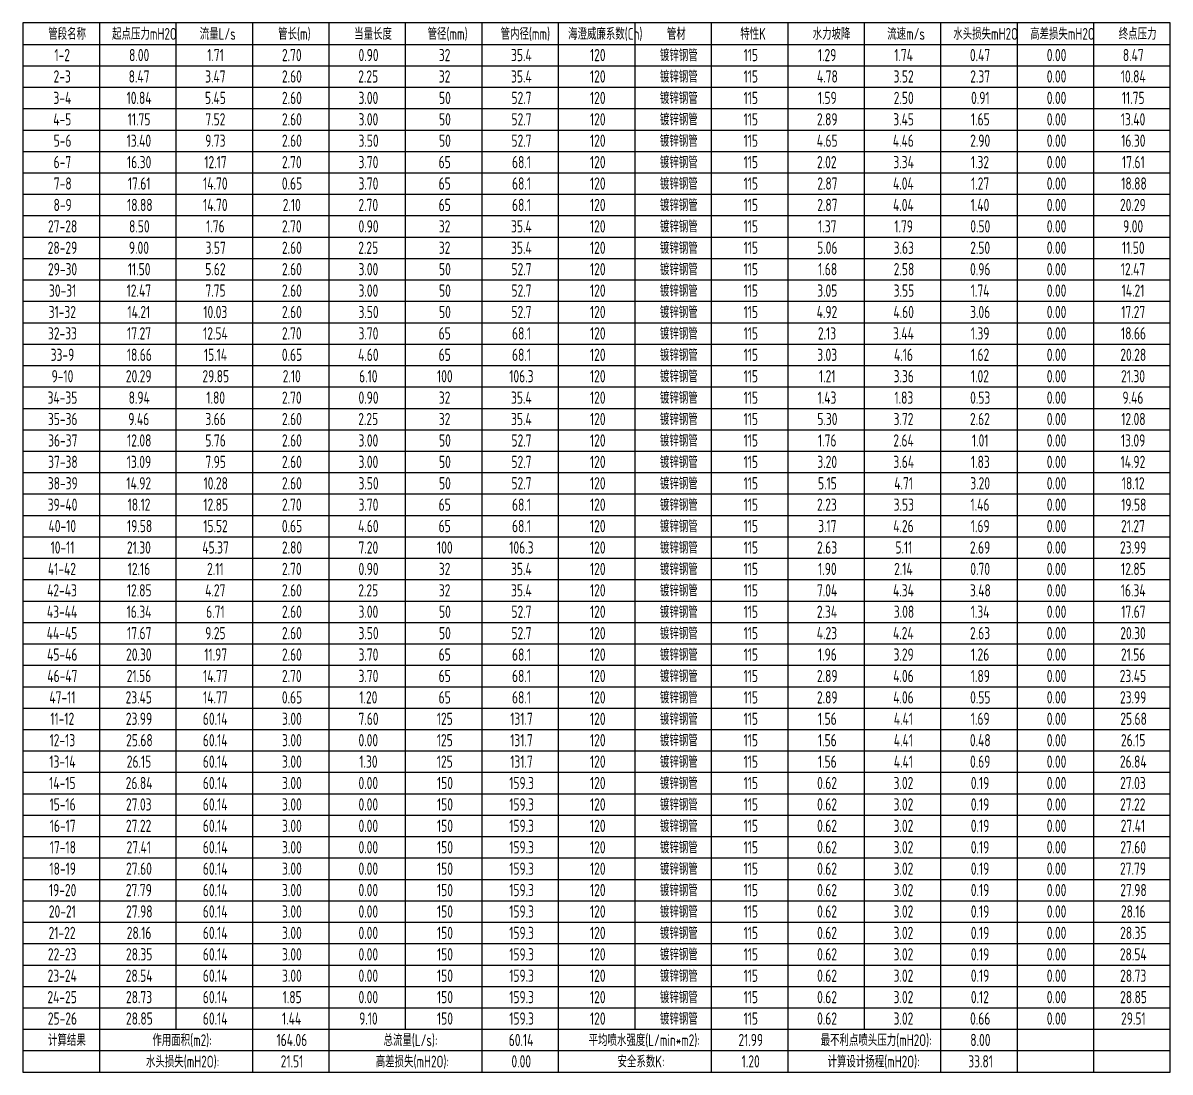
# Model space of a CAD drawing. Header units: millimetres. Extents: x 1622973 to 1895519, y 1781123 to 1975454.
# Drawn here: x 1858019 to 1895519, y 1849092 to 1883392 of the extents above; entities that cross this region are included whole.
import ezdxf

# ---------------------------------------------------------------- set-up
doc = ezdxf.new("R2010")
doc.units = ezdxf.units.MM
doc.header["$LTSCALE"] = 1000
doc.layers.add('TWT_TAB', color=7, linetype='CONTINUOUS')
doc.styles.add('_TWT_SHEET', font='GBENOR', dxfattribs={"width": 0.8, "height": 4, "bigfont": 'GBCBIG'})

msp = doc.modelspace()

# ---------------------------------------------------------------- linework, layer by layer
at = {"layer": 'TWT_TAB'}
msp.add_lwpolyline([(1858019, 1849092), (1895519, 1849092), (1895519, 1883392), (1858019, 1883392)], close=True, dxfattribs=at)
for points in [[(1860519, 1883392), (1860519, 1849092)], [(1863019, 1883392), (1863019, 1850492)], [(1865519, 1883392), (1865519, 1849092)], [(1868019, 1883392), (1868019, 1849092)], [(1870519, 1883392), (1870519, 1850492)], [(1873019, 1883392), (1873019, 1849092)], [(1875519, 1883392), (1875519, 1849092)], [(1878019, 1883392), (1878019, 1850492)], [(1880519, 1883392), (1880519, 1849092)], [(1883019, 1883392), (1883019, 1849092)], [(1885519, 1883392), (1885519, 1850492)], [(1888019, 1883392), (1888019, 1849092)], [(1890519, 1883392), (1890519, 1849092)], [(1893019, 1883392), (1893019, 1849092)], [(1858019, 1882692), (1895519, 1882692)], [(1858019, 1881992), (1895519, 1881992)], [(1858019, 1881292), (1895519, 1881292)], [(1858019, 1880592), (1895519, 1880592)], [(1858019, 1879892), (1895519, 1879892)], [(1858019, 1879192), (1895519, 1879192)], [(1858019, 1878492), (1895519, 1878492)], [(1858019, 1877792), (1895519, 1877792)], [(1858019, 1877092), (1895519, 1877092)], [(1858019, 1876392), (1895519, 1876392)], [(1858019, 1875692), (1895519, 1875692)], [(1858019, 1874992), (1895519, 1874992)], [(1858019, 1874292), (1895519, 1874292)], [(1858019, 1873592), (1895519, 1873592)], [(1858019, 1872892), (1895519, 1872892)], [(1858019, 1872192), (1895519, 1872192)], [(1858019, 1871492), (1895519, 1871492)], [(1858019, 1870792), (1895519, 1870792)], [(1858019, 1870092), (1895519, 1870092)], [(1858019, 1869392), (1895519, 1869392)], [(1858019, 1868692), (1895519, 1868692)], [(1858019, 1867992), (1895519, 1867992)], [(1858019, 1867292), (1895519, 1867292)], [(1858019, 1866592), (1895519, 1866592)], [(1858019, 1865892), (1895519, 1865892)], [(1858019, 1865192), (1895519, 1865192)], [(1858019, 1864492), (1895519, 1864492)], [(1858019, 1863792), (1895519, 1863792)], [(1858019, 1863092), (1895519, 1863092)], [(1858019, 1862392), (1895519, 1862392)], [(1858019, 1861692), (1895519, 1861692)], [(1858019, 1860992), (1895519, 1860992)], [(1858019, 1860292), (1895519, 1860292)], [(1858019, 1859592), (1895519, 1859592)], [(1858019, 1858892), (1895519, 1858892)], [(1858019, 1858192), (1895519, 1858192)], [(1858019, 1857492), (1895519, 1857492)], [(1858019, 1856792), (1895519, 1856792)], [(1858019, 1856092), (1895519, 1856092)], [(1858019, 1855392), (1895519, 1855392)], [(1858019, 1854692), (1895519, 1854692)], [(1858019, 1853992), (1895519, 1853992)], [(1858019, 1853292), (1895519, 1853292)], [(1858019, 1852592), (1895519, 1852592)], [(1858019, 1851892), (1895519, 1851892)], [(1858019, 1851192), (1895519, 1851192)], [(1858019, 1850492), (1895519, 1850492)], [(1858019, 1849792), (1895519, 1849792)]]:
    msp.add_lwpolyline(points, dxfattribs=at)

# ---------------------------------------------------------------- texts
at = {"layer": 'TWT_TAB', "style": '_TWT_SHEET', "width": 0.8}
for s, height, p in [('管段名称', 385.8, (1858847, 1882842)), ('起点压力mH2O', 385.8, (1860934, 1882842)), ('流量L/s', 385.8, (1863799, 1882842)), ('管长(m)', 385.8, (1866362, 1882842)), ('当量长度', 385.8, (1868847, 1882842)), ('管径(mm)', 385.8, (1871247, 1882842)), ('管内径(mm)', 385.8, (1873634, 1882842)), ('海澄威廉系数(Ch)', 385.8, (1875840, 1882842)), ('管材', 385.8, (1879070, 1882842)), ('特性K', 385.8, (1881469, 1882842)), ('水力坡降', 385.8, (1883835, 1882842)), ('流速m/s', 385.8, (1886273, 1882842)), ('水头损失mH2O', 385.8, (1888433, 1882842)), ('高差损失mH2O', 385.8, (1890943, 1882842)), ('终点压力', 385.8, (1893842, 1882842)), ('1-2', 400, (1859048, 1882142)), ('8.00', 400, (1861489, 1882142)), ('1.71', 400, (1864043, 1882142)), ('2.70', 400, (1866486, 1882142)), ('0.90', 400, (1868989, 1882142)), ('32', 400, (1871615, 1882142)), ('35.4', 400, (1873976, 1882142)), ('120', 400, (1876556, 1882142)), ('镀锌钢管', 385.8, (1878842, 1882142)), ('115', 400, (1881577, 1882142)), ('1.29', 400, (1884006, 1882142)), ('1.74', 400, (1886503, 1882142)), ('0.47', 400, (1888976, 1882142)), ('0.00', 400, (1891489, 1882142)), ('8.47', 400, (1893976, 1882142)), ('2-3', 400, (1859020, 1881442)), ('8.47', 400, (1861476, 1881442)), ('3.47', 400, (1863976, 1881442)), ('2.60', 400, (1866486, 1881442)), ('2.25', 400, (1868980, 1881442)), ('32', 400, (1871615, 1881442)), ('35.4', 400, (1873976, 1881442)), ('120', 400, (1876556, 1881442)), ('镀锌钢管', 385.8, (1878842, 1881442)), ('115', 400, (1881577, 1881442)), ('4.78', 400, (1883976, 1881442)), ('3.52', 400, (1886481, 1881442)), ('2.37', 400, (1888986, 1881442)), ('0.00', 400, (1891489, 1881442)), ('10.84', 400, (1893909, 1881442)), ('3-4', 400, (1859016, 1880742)), ('10.84', 400, (1861409, 1880742)), ('5.45', 400, (1863970, 1880742)), ('2.60', 400, (1866486, 1880742)), ('3.00', 400, (1868989, 1880742)), ('50', 400, (1871622, 1880742)), ('52.7', 400, (1873989, 1880742)), ('120', 400, (1876556, 1880742)), ('镀锌钢管', 385.8, (1878842, 1880742)), ('115', 400, (1881577, 1880742)), ('1.59', 400, (1884006, 1880742)), ('2.50', 400, (1886486, 1880742)), ('0.91', 400, (1889015, 1880742)), ('0.00', 400, (1891489, 1880742)), ('11.75', 400, (1893944, 1880742)), ('4-5', 400, (1859010, 1880042)), ('11.75', 400, (1861444, 1880042)), ('7.52', 400, (1863981, 1880042)), ('2.60', 400, (1866486, 1880042)), ('3.00', 400, (1868989, 1880042)), ('50', 400, (1871622, 1880042)), ('52.7', 400, (1873989, 1880042)), ('120', 400, (1876556, 1880042)), ('镀锌钢管', 385.8, (1878842, 1880042)), ('115', 400, (1881577, 1880042)), ('2.89', 400, (1883976, 1880042)), ('3.45', 400, (1886470, 1880042)), ('1.65', 400, (1889010, 1880042)), ('0.00', 400, (1891489, 1880042)), ('13.40', 400, (1893909, 1880042)), ('5-6', 400, (1859023, 1879342)), ('13.40', 400, (1861409, 1879342)), ('9.73', 400, (1863978, 1879342)), ('2.60', 400, (1866486, 1879342)), ('3.50', 400, (1868989, 1879342)), ('50', 400, (1871622, 1879342)), ('52.7', 400, (1873989, 1879342)), ('120', 400, (1876556, 1879342)), ('镀锌钢管', 385.8, (1878842, 1879342)), ('115', 400, (1881577, 1879342)), ('4.65', 400, (1883970, 1879342)), ('4.46', 400, (1886456, 1879342)), ('2.90', 400, (1888985, 1879342)), ('0.00', 400, (1891489, 1879342)), ('16.30', 400, (1893922, 1879342)), ('6-7', 400, (1859021, 1878642)), ('16.30', 400, (1861422, 1878642)), ('12.17', 400, (1863949, 1878642)), ('2.70', 400, (1866486, 1878642)), ('3.70', 400, (1868989, 1878642)), ('65', 400, (1871609, 1878642)), ('68.1', 400, (1874008, 1878642)), ('120', 400, (1876556, 1878642)), ('镀锌钢管', 385.8, (1878842, 1878642)), ('115', 400, (1881577, 1878642)), ('2.02', 400, (1883978, 1878642)), ('3.34', 400, (1886476, 1878642)), ('1.32', 400, (1889008, 1878642)), ('0.00', 400, (1891489, 1878642)), ('17.61', 400, (1893949, 1878642)), ('7-8', 400, (1859029, 1877942)), ('17.61', 400, (1861449, 1877942)), ('14.70', 400, (1863909, 1877942)), ('0.65', 400, (1866484, 1877942)), ('3.70', 400, (1868989, 1877942)), ('65', 400, (1871609, 1877942)), ('68.1', 400, (1874008, 1877942)), ('120', 400, (1876556, 1877942)), ('镀锌钢管', 385.8, (1878842, 1877942)), ('115', 400, (1881577, 1877942)), ('2.87', 400, (1883986, 1877942)), ('4.04', 400, (1886463, 1877942)), ('1.27', 400, (1889016, 1877942)), ('0.00', 400, (1891489, 1877942)), ('18.88', 400, (1893923, 1877942)), ('8-9', 400, (1859020, 1877242)), ('18.88', 400, (1861423, 1877242)), ('14.70', 400, (1863909, 1877242)), ('2.10', 400, (1866512, 1877242)), ('2.70', 400, (1868986, 1877242)), ('65', 400, (1871609, 1877242)), ('68.1', 400, (1874008, 1877242)), ('120', 400, (1876556, 1877242)), ('镀锌钢管', 385.8, (1878842, 1877242)), ('115', 400, (1881577, 1877242)), ('2.87', 400, (1883986, 1877242)), ('4.04', 400, (1886463, 1877242)), ('1.40', 400, (1889002, 1877242)), ('0.00', 400, (1891489, 1877242)), ('20.29', 400, (1893883, 1877242)), ('27-28', 400, (1858839, 1876542)), ('8.50', 400, (1861489, 1876542)), ('1.76', 400, (1864009, 1876542)), ('2.70', 400, (1866486, 1876542)), ('0.90', 400, (1868989, 1876542)), ('32', 400, (1871615, 1876542)), ('35.4', 400, (1873976, 1876542)), ('120', 400, (1876556, 1876542)), ('镀锌钢管', 385.8, (1878842, 1876542)), ('115', 400, (1881577, 1876542)), ('1.37', 400, (1884016, 1876542)), ('1.79', 400, (1886506, 1876542)), ('0.50', 400, (1888989, 1876542)), ('0.00', 400, (1891489, 1876542)), ('9.00', 400, (1893984, 1876542)), ('28-29', 400, (1858830, 1875842)), ('9.00', 400, (1861484, 1875842)), ('3.57', 400, (1863989, 1875842)), ('2.60', 400, (1866486, 1875842)), ('2.25', 400, (1868980, 1875842)), ('32', 400, (1871615, 1875842)), ('35.4', 400, (1873976, 1875842)), ('120', 400, (1876556, 1875842)), ('镀锌钢管', 385.8, (1878842, 1875842)), ('115', 400, (1881577, 1875842)), ('5.06', 400, (1883983, 1875842)), ('3.63', 400, (1886484, 1875842)), ('2.50', 400, (1888986, 1875842)), ('0.00', 400, (1891489, 1875842)), ('11.50', 400, (1893949, 1875842)), ('29-30', 400, (1858839, 1875142)), ('11.50', 400, (1861449, 1875142)), ('5.62', 400, (1863981, 1875142)), ('2.60', 400, (1866486, 1875142)), ('3.00', 400, (1868989, 1875142)), ('50', 400, (1871622, 1875142)), ('52.7', 400, (1873989, 1875142)), ('120', 400, (1876556, 1875142)), ('镀锌钢管', 385.8, (1878842, 1875142)), ('115', 400, (1881577, 1875142)), ('1.68', 400, (1884016, 1875142)), ('2.58', 400, (1886486, 1875142)), ('0.96', 400, (1888982, 1875142)), ('0.00', 400, (1891489, 1875142)), ('12.47', 400, (1893909, 1875142)), ('30-31', 400, (1858869, 1874442)), ('12.47', 400, (1861409, 1874442)), ('7.75', 400, (1863984, 1874442)), ('2.60', 400, (1866486, 1874442)), ('3.00', 400, (1868989, 1874442)), ('50', 400, (1871622, 1874442)), ('52.7', 400, (1873989, 1874442)), ('120', 400, (1876556, 1874442)), ('镀锌钢管', 385.8, (1878842, 1874442)), ('115', 400, (1881577, 1874442)), ('3.05', 400, (1883984, 1874442)), ('3.55', 400, (1886484, 1874442)), ('1.74', 400, (1889003, 1874442)), ('0.00', 400, (1891489, 1874442)), ('14.21', 400, (1893936, 1874442)), ('31-32', 400, (1858861, 1873742)), ('14.21', 400, (1861436, 1873742)), ('10.03', 400, (1863917, 1873742)), ('2.60', 400, (1866486, 1873742)), ('3.50', 400, (1868989, 1873742)), ('50', 400, (1871622, 1873742)), ('52.7', 400, (1873989, 1873742)), ('120', 400, (1876556, 1873742)), ('镀锌钢管', 385.8, (1878842, 1873742)), ('115', 400, (1881577, 1873742)), ('4.92', 400, (1883967, 1873742)), ('4.60', 400, (1886476, 1873742)), ('3.06', 400, (1888983, 1873742)), ('0.00', 400, (1891489, 1873742)), ('17.27', 400, (1893923, 1873742)), ('32-33', 400, (1858837, 1873042)), ('17.27', 400, (1861423, 1873042)), ('12.54', 400, (1863909, 1873042)), ('2.70', 400, (1866486, 1873042)), ('3.70', 400, (1868989, 1873042)), ('65', 400, (1871609, 1873042)), ('68.1', 400, (1874008, 1873042)), ('120', 400, (1876556, 1873042)), ('镀锌钢管', 385.8, (1878842, 1873042)), ('115', 400, (1881577, 1873042)), ('2.13', 400, (1884007, 1873042)), ('3.44', 400, (1886463, 1873042)), ('1.39', 400, (1889006, 1873042)), ('0.00', 400, (1891489, 1873042)), ('18.66', 400, (1893916, 1873042)), ('镀锌钢管', 385.8, (1878842, 1872342)), ('33-9', 400, (1858926, 1872342)), ('18.66', 400, (1861416, 1872342)), ('15.14', 400, (1863936, 1872342)), ('0.65', 400, (1866484, 1872342)), ('4.60', 400, (1868976, 1872342)), ('65', 400, (1871609, 1872342)), ('68.1', 400, (1874008, 1872342)), ('120', 400, (1876556, 1872342)), ('115', 400, (1881577, 1872342)), ('3.03', 400, (1883984, 1872342)), ('4.16', 400, (1886496, 1872342)), ('1.62', 400, (1889008, 1872342)), ('0.00', 400, (1891489, 1872342)), ('20.28', 400, (1893893, 1872342)), ('9-10', 400, (1858957, 1871642)), ('20.29', 400, (1861383, 1871642)), ('29.85', 400, (1863887, 1871642)), ('2.10', 400, (1866512, 1871642)), ('6.10', 400, (1869008, 1871642)), ('100', 400, (1871556, 1871642)), ('106.3', 400, (1873917, 1871642)), ('120', 400, (1876556, 1871642)), ('镀锌钢管', 385.8, (1878842, 1871642)), ('115', 400, (1881577, 1871642)), ('1.21', 400, (1884043, 1871642)), ('3.36', 400, (1886483, 1871642)), ('1.02', 400, (1889008, 1871642)), ('0.00', 400, (1891489, 1871642)), ('21.30', 400, (1893919, 1871642)), ('34-35', 400, (1858824, 1870942)), ('8.94', 400, (1861475, 1870942)), ('1.80', 400, (1864016, 1870942)), ('2.70', 400, (1866486, 1870942)), ('0.90', 400, (1868989, 1870942)), ('32', 400, (1871615, 1870942)), ('35.4', 400, (1873976, 1870942)), ('120', 400, (1876556, 1870942)), ('镀锌钢管', 385.8, (1878842, 1870942)), ('115', 400, (1881577, 1870942)), ('1.43', 400, (1883997, 1870942)), ('1.83', 400, (1886510, 1870942)), ('0.53', 400, (1888984, 1870942)), ('0.00', 400, (1891489, 1870942)), ('9.46', 400, (1893964, 1870942)), ('35-36', 400, (1858836, 1870242)), ('9.46', 400, (1861464, 1870242)), ('3.66', 400, (1863983, 1870242)), ('2.60', 400, (1866486, 1870242)), ('2.25', 400, (1868980, 1870242)), ('32', 400, (1871615, 1870242)), ('35.4', 400, (1873976, 1870242)), ('120', 400, (1876556, 1870242)), ('镀锌钢管', 385.8, (1878842, 1870242)), ('115', 400, (1881577, 1870242)), ('5.30', 400, (1883989, 1870242)), ('3.72', 400, (1886481, 1870242)), ('2.62', 400, (1888978, 1870242)), ('0.00', 400, (1891489, 1870242)), ('12.08', 400, (1893923, 1870242)), ('36-37', 400, (1858843, 1869542)), ('12.08', 400, (1861423, 1869542)), ('5.76', 400, (1863983, 1869542)), ('2.60', 400, (1866486, 1869542)), ('3.00', 400, (1868989, 1869542)), ('50', 400, (1871622, 1869542)), ('52.7', 400, (1873989, 1869542)), ('120', 400, (1876556, 1869542)), ('镀锌钢管', 385.8, (1878842, 1869542)), ('115', 400, (1881577, 1869542)), ('1.76', 400, (1884009, 1869542)), ('2.64', 400, (1886473, 1869542)), ('1.01', 400, (1889043, 1869542)), ('0.00', 400, (1891489, 1869542)), ('13.09', 400, (1893913, 1869542)), ('37-38', 400, (1858843, 1868842)), ('13.09', 400, (1861413, 1868842)), ('7.95', 400, (1863983, 1868842)), ('2.60', 400, (1866486, 1868842)), ('3.00', 400, (1868989, 1868842)), ('50', 400, (1871622, 1868842)), ('52.7', 400, (1873989, 1868842)), ('120', 400, (1876556, 1868842)), ('镀锌钢管', 385.8, (1878842, 1868842)), ('115', 400, (1881577, 1868842)), ('3.20', 400, (1883989, 1868842)), ('3.64', 400, (1886476, 1868842)), ('1.83', 400, (1889010, 1868842)), ('0.00', 400, (1891489, 1868842)), ('14.92', 400, (1893901, 1868842)), ('38-39', 400, (1858833, 1868142)), ('14.92', 400, (1861401, 1868142)), ('10.28', 400, (1863923, 1868142)), ('2.60', 400, (1866486, 1868142)), ('3.50', 400, (1868989, 1868142)), ('50', 400, (1871622, 1868142)), ('52.7', 400, (1873989, 1868142)), ('120', 400, (1876556, 1868142)), ('镀锌钢管', 385.8, (1878842, 1868142)), ('115', 400, (1881577, 1868142)), ('5.15', 400, (1884010, 1868142)), ('4.71', 400, (1886503, 1868142)), ('3.20', 400, (1888989, 1868142)), ('0.00', 400, (1891489, 1868142)), ('18.12', 400, (1893941, 1868142)), ('39-40', 400, (1858829, 1867442)), ('18.12', 400, (1861441, 1867442)), ('12.85', 400, (1863917, 1867442)), ('2.70', 400, (1866486, 1867442)), ('3.70', 400, (1868989, 1867442)), ('65', 400, (1871609, 1867442)), ('68.1', 400, (1874008, 1867442)), ('120', 400, (1876556, 1867442)), ('镀锌钢管', 385.8, (1878842, 1867442)), ('115', 400, (1881577, 1867442)), ('2.23', 400, (1883980, 1867442)), ('3.53', 400, (1886484, 1867442)), ('1.46', 400, (1888996, 1867442)), ('0.00', 400, (1891489, 1867442)), ('19.58', 400, (1893922, 1867442)), ('40-10', 400, (1858856, 1866742)), ('19.58', 400, (1861422, 1866742)), ('15.52', 400, (1863915, 1866742)), ('0.65', 400, (1866484, 1866742)), ('4.60', 400, (1868976, 1866742)), ('65', 400, (1871609, 1866742)), ('68.1', 400, (1874008, 1866742)), ('120', 400, (1876556, 1866742)), ('镀锌钢管', 385.8, (1878842, 1866742)), ('115', 400, (1881577, 1866742)), ('3.17', 400, (1884016, 1866742)), ('4.26', 400, (1886469, 1866742)), ('1.69', 400, (1889006, 1866742)), ('0.00', 400, (1891489, 1866742)), ('21.27', 400, (1893919, 1866742)), ('10-11', 400, (1858923, 1866042)), ('21.30', 400, (1861419, 1866042)), ('45.37', 400, (1863883, 1866042)), ('2.80', 400, (1866486, 1866042)), ('7.20', 400, (1868989, 1866042)), ('100', 400, (1871556, 1866042)), ('106.3', 400, (1873917, 1866042)), ('120', 400, (1876556, 1866042)), ('镀锌钢管', 385.8, (1878842, 1866042)), ('115', 400, (1881577, 1866042)), ('2.63', 400, (1883980, 1866042)), ('5.11', 400, (1886543, 1866042)), ('2.69', 400, (1888976, 1866042)), ('0.00', 400, (1891489, 1866042)), ('23.99', 400, (1893883, 1866042)), ('41-42', 400, (1858835, 1865342)), ('12.16', 400, (1861443, 1865342)), ('2.11', 400, (1864039, 1865342)), ('2.70', 400, (1866486, 1865342)), ('0.90', 400, (1868989, 1865342)), ('32', 400, (1871615, 1865342)), ('35.4', 400, (1873976, 1865342)), ('120', 400, (1876556, 1865342)), ('镀锌钢管', 385.8, (1878842, 1865342)), ('115', 400, (1881577, 1865342)), ('1.90', 400, (1884015, 1865342)), ('2.14', 400, (1886499, 1865342)), ('0.70', 400, (1888989, 1865342)), ('0.00', 400, (1891489, 1865342)), ('12.85', 400, (1893917, 1865342)), ('42-43', 400, (1858810, 1864642)), ('12.85', 400, (1861417, 1864642)), ('4.27', 400, (1863976, 1864642)), ('2.60', 400, (1866486, 1864642)), ('2.25', 400, (1868980, 1864642)), ('32', 400, (1871615, 1864642)), ('35.4', 400, (1873976, 1864642)), ('120', 400, (1876556, 1864642)), ('镀锌钢管', 385.8, (1878842, 1864642)), ('115', 400, (1881577, 1864642)), ('7.04', 400, (1883976, 1864642)), ('4.34', 400, (1886463, 1864642)), ('3.48', 400, (1888976, 1864642)), ('0.00', 400, (1891489, 1864642)), ('16.34', 400, (1893909, 1864642)), ('43-44', 400, (1858803, 1863942)), ('16.34', 400, (1861409, 1863942)), ('6.71', 400, (1864008, 1863942)), ('2.60', 400, (1866486, 1863942)), ('3.00', 400, (1868989, 1863942)), ('50', 400, (1871622, 1863942)), ('52.7', 400, (1873989, 1863942)), ('120', 400, (1876556, 1863942)), ('镀锌钢管', 385.8, (1878842, 1863942)), ('115', 400, (1881577, 1863942)), ('2.34', 400, (1883973, 1863942)), ('3.08', 400, (1886489, 1863942)), ('1.34', 400, (1889003, 1863942)), ('0.00', 400, (1891489, 1863942)), ('17.67', 400, (1893923, 1863942)), ('44-45', 400, (1858797, 1863242)), ('17.67', 400, (1861423, 1863242)), ('9.25', 400, (1863978, 1863242)), ('2.60', 400, (1866486, 1863242)), ('3.50', 400, (1868989, 1863242)), ('50', 400, (1871622, 1863242)), ('52.7', 400, (1873989, 1863242)), ('120', 400, (1876556, 1863242)), ('镀锌钢管', 385.8, (1878842, 1863242)), ('115', 400, (1881577, 1863242)), ('4.23', 400, (1883970, 1863242)), ('4.24', 400, (1886463, 1863242)), ('2.63', 400, (1888980, 1863242)), ('0.00', 400, (1891489, 1863242)), ('20.30', 400, (1893892, 1863242)), ('45-46', 400, (1858809, 1862542)), ('20.30', 400, (1861392, 1862542)), ('11.97', 400, (1863949, 1862542)), ('2.60', 400, (1866486, 1862542)), ('3.70', 400, (1868989, 1862542)), ('65', 400, (1871609, 1862542)), ('68.1', 400, (1874008, 1862542)), ('120', 400, (1876556, 1862542)), ('镀锌钢管', 385.8, (1878842, 1862542)), ('115', 400, (1881577, 1862542)), ('1.96', 400, (1884009, 1862542)), ('3.29', 400, (1886480, 1862542)), ('1.26', 400, (1889009, 1862542)), ('0.00', 400, (1891489, 1862542)), ('21.56', 400, (1893913, 1862542)), ('镀锌钢管', 385.8, (1878842, 1861842)), ('46-47', 400, (1858816, 1861842)), ('21.56', 400, (1861413, 1861842)), ('14.77', 400, (1863909, 1861842)), ('2.70', 400, (1866486, 1861842)), ('3.70', 400, (1868989, 1861842)), ('65', 400, (1871609, 1861842)), ('68.1', 400, (1874008, 1861842)), ('120', 400, (1876556, 1861842)), ('115', 400, (1881577, 1861842)), ('2.89', 400, (1883976, 1861842)), ('4.06', 400, (1886469, 1861842)), ('1.89', 400, (1889006, 1861842)), ('0.00', 400, (1891489, 1861842)), ('23.45', 400, (1893874, 1861842)), ('47-11', 400, (1858883, 1861142)), ('23.45', 400, (1861374, 1861142)), ('14.77', 400, (1863909, 1861142)), ('0.65', 400, (1866484, 1861142)), ('1.20', 400, (1869016, 1861142)), ('65', 400, (1871609, 1861142)), ('68.1', 400, (1874008, 1861142)), ('120', 400, (1876556, 1861142)), ('镀锌钢管', 385.8, (1878842, 1861142)), ('115', 400, (1881577, 1861142)), ('2.89', 400, (1883976, 1861142)), ('4.06', 400, (1886469, 1861142)), ('0.55', 400, (1888984, 1861142)), ('0.00', 400, (1891489, 1861142)), ('23.99', 400, (1893883, 1861142)), ('11-12', 400, (1858915, 1860442)), ('23.99', 400, (1861383, 1860442)), ('60.14', 400, (1863901, 1860442)), ('3.00', 400, (1866489, 1860442)), ('7.60', 400, (1868989, 1860442)), ('125', 400, (1871550, 1860442)), ('131.7', 400, (1873949, 1860442)), ('120', 400, (1876556, 1860442)), ('镀锌钢管', 385.8, (1878842, 1860442)), ('115', 400, (1881577, 1860442)), ('1.56', 400, (1884009, 1860442)), ('4.41', 400, (1886489, 1860442)), ('1.69', 400, (1889006, 1860442)), ('0.00', 400, (1891489, 1860442)), ('25.68', 400, (1893893, 1860442)), ('12-13', 400, (1858890, 1859742)), ('25.68', 400, (1861393, 1859742)), ('60.14', 400, (1863901, 1859742)), ('3.00', 400, (1866489, 1859742)), ('0.00', 400, (1868989, 1859742)), ('125', 400, (1871550, 1859742)), ('131.7', 400, (1873949, 1859742)), ('120', 400, (1876556, 1859742)), ('镀锌钢管', 385.8, (1878842, 1859742)), ('115', 400, (1881577, 1859742)), ('1.56', 400, (1884009, 1859742)), ('4.41', 400, (1886489, 1859742)), ('0.48', 400, (1888976, 1859742)), ('0.00', 400, (1891489, 1859742)), ('26.15', 400, (1893914, 1859742)), ('13-14', 400, (1858883, 1859042)), ('26.15', 400, (1861414, 1859042)), ('60.14', 400, (1863901, 1859042)), ('3.00', 400, (1866489, 1859042)), ('1.30', 400, (1869016, 1859042)), ('125', 400, (1871550, 1859042)), ('131.7', 400, (1873949, 1859042)), ('120', 400, (1876556, 1859042)), ('镀锌钢管', 385.8, (1878842, 1859042)), ('115', 400, (1881577, 1859042)), ('1.56', 400, (1884009, 1859042)), ('4.41', 400, (1886489, 1859042)), ('0.69', 400, (1888980, 1859042)), ('0.00', 400, (1891489, 1859042)), ('26.84', 400, (1893879, 1859042)), ('14-15', 400, (1858877, 1858342)), ('26.84', 400, (1861379, 1858342)), ('60.14', 400, (1863901, 1858342)), ('3.00', 400, (1866489, 1858342)), ('0.00', 400, (1868989, 1858342)), ('150', 400, (1871556, 1858342)), ('159.3', 400, (1873917, 1858342)), ('120', 400, (1876556, 1858342)), ('镀锌钢管', 385.8, (1878842, 1858342)), ('115', 400, (1881577, 1858342)), ('0.62', 400, (1883981, 1858342)), ('3.02', 400, (1886481, 1858342)), ('0.19', 400, (1889006, 1858342)), ('0.00', 400, (1891489, 1858342)), ('27.03', 400, (1893887, 1858342)), ('15-16', 400, (1858889, 1857642)), ('27.03', 400, (1861387, 1857642)), ('60.14', 400, (1863901, 1857642)), ('3.00', 400, (1866489, 1857642)), ('0.00', 400, (1868989, 1857642)), ('150', 400, (1871556, 1857642)), ('159.3', 400, (1873917, 1857642)), ('120', 400, (1876556, 1857642)), ('镀锌钢管', 385.8, (1878842, 1857642)), ('115', 400, (1881577, 1857642)), ('0.62', 400, (1883981, 1857642)), ('3.02', 400, (1886481, 1857642)), ('0.19', 400, (1889006, 1857642)), ('0.00', 400, (1891489, 1857642)), ('27.22', 400, (1893885, 1857642)), ('16-17', 400, (1858896, 1856942)), ('27.22', 400, (1861385, 1856942)), ('60.14', 400, (1863901, 1856942)), ('3.00', 400, (1866489, 1856942)), ('0.00', 400, (1868989, 1856942)), ('150', 400, (1871556, 1856942)), ('159.3', 400, (1873917, 1856942)), ('120', 400, (1876556, 1856942)), ('镀锌钢管', 385.8, (1878842, 1856942)), ('115', 400, (1881577, 1856942)), ('0.62', 400, (1883981, 1856942)), ('3.02', 400, (1886481, 1856942)), ('0.19', 400, (1889006, 1856942)), ('0.00', 400, (1891489, 1856942)), ('27.41', 400, (1893906, 1856942)), ('17-18', 400, (1858896, 1856242)), ('27.41', 400, (1861406, 1856242)), ('60.14', 400, (1863901, 1856242)), ('3.00', 400, (1866489, 1856242)), ('0.00', 400, (1868989, 1856242)), ('150', 400, (1871556, 1856242)), ('159.3', 400, (1873917, 1856242)), ('120', 400, (1876556, 1856242)), ('镀锌钢管', 385.8, (1878842, 1856242)), ('115', 400, (1881577, 1856242)), ('0.62', 400, (1883981, 1856242)), ('3.02', 400, (1886481, 1856242)), ('0.19', 400, (1889006, 1856242)), ('0.00', 400, (1891489, 1856242)), ('27.60', 400, (1893892, 1856242)), ('18-19', 400, (1858886, 1855542)), ('27.60', 400, (1861392, 1855542)), ('60.14', 400, (1863901, 1855542)), ('3.00', 400, (1866489, 1855542)), ('0.00', 400, (1868989, 1855542)), ('150', 400, (1871556, 1855542)), ('159.3', 400, (1873917, 1855542)), ('120', 400, (1876556, 1855542)), ('镀锌钢管', 385.8, (1878842, 1855542)), ('115', 400, (1881577, 1855542)), ('0.62', 400, (1883981, 1855542)), ('3.02', 400, (1886481, 1855542)), ('0.19', 400, (1889006, 1855542)), ('0.00', 400, (1891489, 1855542)), ('27.79', 400, (1893883, 1855542)), ('19-20', 400, (1858869, 1854842)), ('27.79', 400, (1861383, 1854842)), ('60.14', 400, (1863901, 1854842)), ('3.00', 400, (1866489, 1854842)), ('0.00', 400, (1868989, 1854842)), ('150', 400, (1871556, 1854842)), ('159.3', 400, (1873917, 1854842)), ('120', 400, (1876556, 1854842)), ('镀锌钢管', 385.8, (1878842, 1854842)), ('115', 400, (1881577, 1854842)), ('0.62', 400, (1883981, 1854842)), ('3.02', 400, (1886481, 1854842)), ('0.19', 400, (1889006, 1854842)), ('0.00', 400, (1891489, 1854842)), ('27.98', 400, (1893892, 1854842)), ('20-21', 400, (1858866, 1854142)), ('27.98', 400, (1861392, 1854142)), ('60.14', 400, (1863901, 1854142)), ('3.00', 400, (1866489, 1854142)), ('0.00', 400, (1868989, 1854142)), ('150', 400, (1871556, 1854142)), ('159.3', 400, (1873917, 1854142)), ('120', 400, (1876556, 1854142)), ('镀锌钢管', 385.8, (1878842, 1854142)), ('115', 400, (1881577, 1854142)), ('0.62', 400, (1883981, 1854142)), ('3.02', 400, (1886481, 1854142)), ('0.19', 400, (1889006, 1854142)), ('0.00', 400, (1891489, 1854142)), ('28.16', 400, (1893913, 1854142)), ('21-22', 400, (1858858, 1853442)), ('28.16', 400, (1861413, 1853442)), ('60.14', 400, (1863901, 1853442)), ('3.00', 400, (1866489, 1853442)), ('0.00', 400, (1868989, 1853442)), ('150', 400, (1871556, 1853442)), ('159.3', 400, (1873917, 1853442)), ('120', 400, (1876556, 1853442)), ('镀锌钢管', 385.8, (1878842, 1853442)), ('115', 400, (1881577, 1853442)), ('0.62', 400, (1883981, 1853442)), ('3.02', 400, (1886481, 1853442)), ('0.19', 400, (1889006, 1853442)), ('0.00', 400, (1891489, 1853442)), ('28.35', 400, (1893887, 1853442)), ('22-23', 400, (1858834, 1852742)), ('28.35', 400, (1861387, 1852742)), ('60.14', 400, (1863901, 1852742)), ('3.00', 400, (1866489, 1852742)), ('0.00', 400, (1868989, 1852742)), ('150', 400, (1871556, 1852742)), ('159.3', 400, (1873917, 1852742)), ('120', 400, (1876556, 1852742)), ('镀锌钢管', 385.8, (1878842, 1852742)), ('115', 400, (1881577, 1852742)), ('0.62', 400, (1883981, 1852742)), ('3.02', 400, (1886481, 1852742)), ('0.19', 400, (1889006, 1852742)), ('0.00', 400, (1891489, 1852742)), ('28.54', 400, (1893879, 1852742)), ('23-24', 400, (1858826, 1852042)), ('28.54', 400, (1861379, 1852042)), ('60.14', 400, (1863901, 1852042)), ('3.00', 400, (1866489, 1852042)), ('0.00', 400, (1868989, 1852042)), ('150', 400, (1871556, 1852042)), ('159.3', 400, (1873917, 1852042)), ('120', 400, (1876556, 1852042)), ('镀锌钢管', 385.8, (1878842, 1852042)), ('115', 400, (1881577, 1852042)), ('0.62', 400, (1883981, 1852042)), ('3.02', 400, (1886481, 1852042)), ('0.19', 400, (1889006, 1852042)), ('0.00', 400, (1891489, 1852042)), ('28.73', 400, (1893887, 1852042)), ('镀锌钢管', 385.8, (1878842, 1851342)), ('24-25', 400, (1858820, 1851342)), ('28.73', 400, (1861387, 1851342)), ('60.14', 400, (1863901, 1851342)), ('1.85', 400, (1866510, 1851342)), ('0.00', 400, (1868989, 1851342)), ('150', 400, (1871556, 1851342)), ('159.3', 400, (1873917, 1851342)), ('120', 400, (1876556, 1851342)), ('115', 400, (1881577, 1851342)), ('0.62', 400, (1883981, 1851342)), ('3.02', 400, (1886481, 1851342)), ('0.12', 400, (1889008, 1851342)), ('0.00', 400, (1891489, 1851342)), ('28.85', 400, (1893887, 1851342)), ('25-26', 400, (1858833, 1850642)), ('28.85', 400, (1861387, 1850642)), ('60.14', 400, (1863901, 1850642)), ('1.44', 400, (1866489, 1850642)), ('9.10', 400, (1869010, 1850642)), ('150', 400, (1871556, 1850642)), ('159.3', 400, (1873917, 1850642)), ('120', 400, (1876556, 1850642)), ('镀锌钢管', 385.8, (1878842, 1850642)), ('115', 400, (1881577, 1850642)), ('0.62', 400, (1883981, 1850642)), ('3.02', 400, (1886481, 1850642)), ('0.66', 400, (1888983, 1850642)), ('0.00', 400, (1891489, 1850642)), ('29.51', 400, (1893919, 1850642)), ('计算结果', 385.8, (1858839, 1849942)), ('作用面积(m2):', 385.8, (1862250, 1849942)), ('164.06', 400, (1866309, 1849942)), ('总流量(L/s):', 385.8, (1869807, 1849942)), ('60.14', 400, (1873901, 1849942)), ('平均喷水强度(L/min*m2):', 385.82, (1876511, 1849942)), ('21.99', 400, (1881409, 1849942)), ('最不利点喷头压力(mH2O):', 385.82, (1884097, 1849942)), ('8.00', 400, (1888989, 1849942)), ('水头损失(mH2O):', 385.82, (1862041, 1849242)), ('21.51', 400, (1866446, 1849242)), ('高差损失(mH2O):', 385.82, (1869552, 1849242)), ('0.00', 400, (1873989, 1849242)), ('安全系数K:', 385.8, (1877457, 1849242)), ('1.20', 400, (1881516, 1849242)), ('计算设计扬程(mH2O):', 385.82, (1884322, 1849242)), ('33.81', 400, (1888923, 1849242))]:
    msp.add_text(s, height=height, dxfattribs=at).set_placement(p)

doc.saveas('drawing.dxf')
